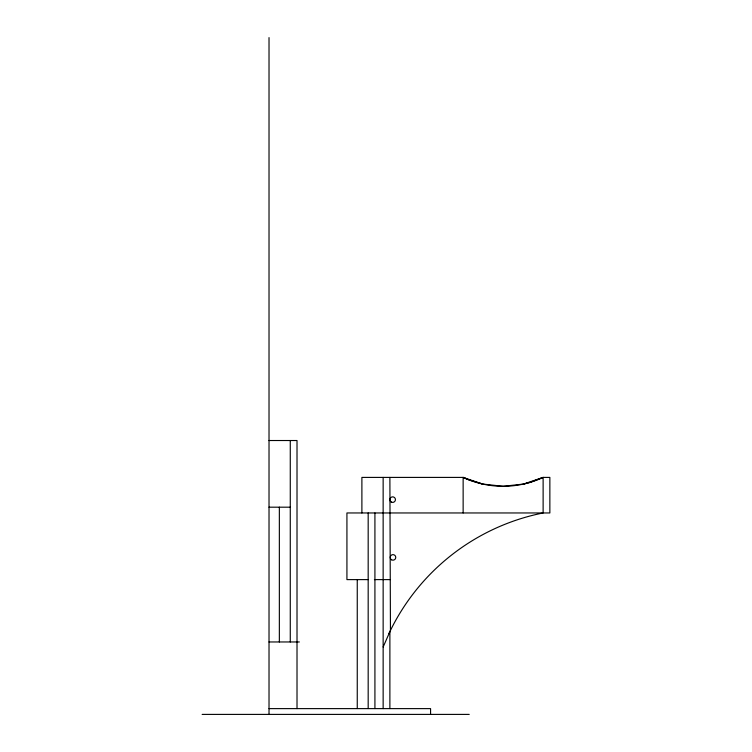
<?xml version="1.0" encoding="UTF-8"?>
<svg xmlns="http://www.w3.org/2000/svg" width="752" height="752" viewBox="0 0 752 752"><rect width="100%" height="100%" fill="white"/><g stroke="black" fill="none" stroke-linecap="round" stroke-linejoin="round"><path stroke-width="1.13" d="M383.144 647.011L390.448 630.411L389.884 477.407M368.179 579.613L346.926 579.613L346.926 512.958L549.862 512.958L549.862 477.407L543.123 477.407L530.273 482.314L523.618 484.044L503.126 486.3L482.643 484.044L469.474 480.096L463.138 477.407L361.891 477.407L361.891 512.958M523.618 484.044L543.123 477.407L543.123 512.958A217.554 217.554 0 0 0 388.981 633.475M269.019 440.522L297.012 440.522L297.012 708.619M269.019 507.186L290.272 507.186M374.402 579.613L390.203 579.613M269.019 641.964L299.343 641.964M269.019 708.619L430.576 708.619L430.576 714.4M202.138 714.4L469.22 714.4M463.138 512.958L463.138 477.407L482.643 484.044M389.884 631.699L389.884 708.572M383.144 477.407L383.144 708.591M374.919 512.958L374.919 708.544M368.179 512.958L368.179 708.544M357.256 579.613L357.256 708.544M290.272 440.522L290.272 641.964M279.349 507.186L279.349 641.964M269.019 37.6L269.019 714.4M543.123 477.407A94.432 94.432 0 0 1 463.138 477.407M391.275 502.035A2.773 2.773 0 0 0 395.439 499.629A2.773 2.773 0 0 0 391.275 497.222A2.773 2.773 0 0 0 391.275 502.035M391.595 559.808A2.773 2.773 0 0 0 395.759 557.401A2.773 2.773 0 0 0 391.595 554.995A2.773 2.773 0 0 0 391.595 559.808"/></g></svg>
